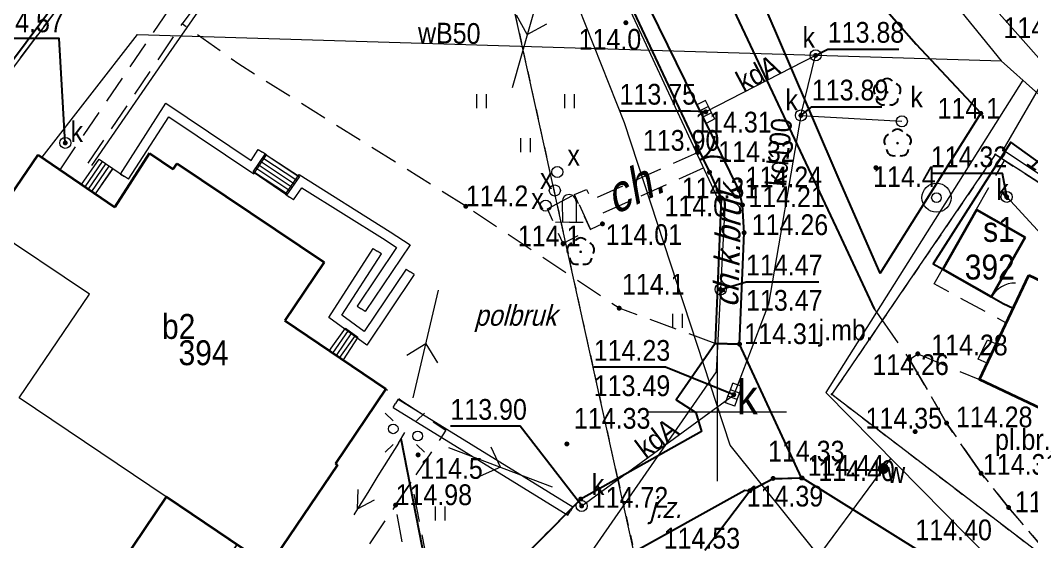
# Model space of a CAD drawing. Extents: x 6512885 to 6513481, y 5959590 to 5960000.
# Drawn here: x 6513349.7 to 6513422.7, y 5959890.6 to 5959928.3 of the extents above; entities that cross this region are included whole.
import ezdxf
from ezdxf.enums import TextEntityAlignment as Align

# ---------------------------------------------------------------- set-up
doc = ezdxf.new("R2010")
doc.units = 0
doc.header["$MEASUREMENT"] = 0
for name, pattern in [('2.0_1.0', [3, 2, -1]), ('217-1000', [2.8, 2.1, -0.7]), ('218-1000', [1.4, 0.7, -0.7]), ('219-1000', [0]), ('ktok04-1000', [0]), ('mz3.0_1.0', [4, 3, -1])]:
    doc.linetypes.add(name, pattern=pattern)
doc.layers.get('0').update_dxf_attribs({"color": 2, "linetype": 'CONTINUOUS', "lineweight": 5})
for name, color, linetype in [('203-Punkt załamania granicy działki nie stabilizowany', 7, 'CONTINUOUS'), ('217-Granica konturu klasyfikcyjnego', 7, 'CONTINUOUS'), ('218-Granica użytku', 7, 'CONTINUOUS'), ('219-Linia granicy', 7, 'CONTINUOUS'), ('312-Budynek (powierzchnia)', 7, 'CONTINUOUS'), ('312-Numer ewidencyjny budynku', 7, 'CONTINUOUS'), ('312-Numer ewidencyjny budynku-Atr124', 7, 'CONTINUOUS'), ('320-część budynku wyodrębniona ze względu na liczbę kondygnacji naziemnych (powierzchnia)', 7, 'CONTINUOUS'), ('352-schody (powierzchnia)', 7, 'CONTINUOUS'), ('356-Świetlik', 7, 'CONTINUOUS'), ('432-Jezdnia', 7, 'CONTINUOUS'), ('433-Chodnik', 7, 'CONTINUOUS'), ('450-Ściana oporowa symb. krawędź', 7, 'CONTINUOUS'), ('450-Ściana oporowa symb. osiowy', 7, 'CONTINUOUS'), ('510-Podpora jednosłupowa symb.-SEPOW', 7, 'CONTINUOUS'), ('516-Kierunek linii eN-SEPOW', 7, 'CONTINUOUS'), ('626-Punkt rzędnej przewodu-STPOD', 7, 'CONTINUOUS'), ('626-Punkt rzędnej przewodu-STPOD-Atr2', 7, 'CONTINUOUS'), ('905-Brama w ogrodzeniu', 7, 'CONTINUOUS'), ('940-Trawnik symb.', 7, 'CONTINUOUS'), ('940-Trawnik symb. poj.', 7, 'CONTINUOUS'), ('budynek projektowany (powierzchnia)', 7, 'CONTINUOUS'), ('chodnik (powierzchnia)', 7, 'CONTINUOUS'), ('drzewo liściaste (punkt)', 7, 'CONTINUOUS'), ('furtka (linia)', 7, 'CONTINUOUS'), ('furtka (linia) - symbol', 7, 'CONTINUOUS'), ('jezdnia (powierzchnia)', 7, 'CONTINUOUS'), ('jezdnia (powierzchnia)-Atr17', 7, 'CONTINUOUS'), ('kratka ściekowa (punkt)', 7, 'CONTINUOUS'), ('kratka ściekowa (punkt)-Atr17', 7, 'CONTINUOUS'), ('krawężnik (linia)', 7, 'CONTINUOUS'), ('latarnia na słupie lub maszcie (punkt)', 7, 'CONTINUOUS'), ('ogrodzenie trwałe (linia)', 7, 'CONTINUOUS'), ('plac (powierzchnia)', 7, 'CONTINUOUS'), ('plac (powierzchnia)-Atr17', 7, 'CONTINUOUS'), ('podjazd dla osób niepełnosprawnych (powierzchnia)', 7, 'CONTINUOUS'), ('pomnik (punkt)', 7, 'CONTINUOUS'), ('przewód elektroenergetyczny niskiego napięcia (linia) - symbol', 7, 'CONTINUOUS'), ('przewód kanalizacyjny (linia)', 7, 'CONTINUOUS'), ('przewód kanalizacyjny (linia)-Atr1', 7, 'CONTINUOUS'), ('przewód telekomunikacyjny (linia)', 7, 'CONTINUOUS'), ('przewód wodociągowy (linia)', 7, 'CONTINUOUS'), ('przewód wodociągowy (linia)-Atr1', 7, 'CONTINUOUS'), ('punkt o określonej wysokości (sieć kanalizacyjna)', 7, 'CONTINUOUS'), ('punkt o określonej wysokości (sieć kanalizacyjna)-Atr2', 7, 'CONTINUOUS'), ('punkt o określonej wysokości (sieć kanalizacyjna)-Atr3', 7, 'CONTINUOUS'), ('punkt o określonej wysokości (sieć telekomunikacyjna)', 7, 'CONTINUOUS'), ('punkt o określonej wysokości (sieć telekomunikacyjna)-Atr2', 7, 'CONTINUOUS'), ('punkt o określonej wysokości (sieć telekomunikacyjna)-Atr3', 7, 'CONTINUOUS'), ('punkt wysokościowy naturalny', 7, 'CONTINUOUS'), ('punkt wysokościowy naturalny-Atr2', 7, 'CONTINUOUS'), ('punkt wysokościowy sztuczny', 7, 'CONTINUOUS'), ('punkt wysokościowy sztuczny-Atr2', 7, 'CONTINUOUS'), ('studnia (punkt)', 7, 'CONTINUOUS'), ('Wstawianie ramki sekcyjnej z opisem', 7, 'CONTINUOUS'), ('właz okrągły - siec kanalizacyjna (punkt)', 7, 'CONTINUOUS'), ('właz okrągły - siec kanalizacyjna (punkt)-Atr17', 7, 'CONTINUOUS'), ('właz okrągły - siec niezidentyfikowana (punkt)', 7, 'CONTINUOUS'), ('właz okrągły - siec niezidentyfikowana (punkt)-Atr17', 7, 'CONTINUOUS'), ('właz okrągły - siec telekomunikacyjna (punkt)', 7, 'CONTINUOUS'), ('zasuwa - siec wodociągowa (punkt)', 7, 'CONTINUOUS'), ('zasuwa - siec wodociągowa (punkt)-Atr17', 7, 'CONTINUOUS')]:
    doc.layers.add(name, color=color, linetype=linetype)
doc.styles.get("Standard").update_dxf_attribs({"font": 'txt', "width": 0.75})
doc.linetypes.add('450-1000k', pattern='A,3.5,0,[7,ksztalty.shx,S=1,R=0,X=0,Y=0],3.5', length=7)
doc.linetypes.add('902-1000', pattern='A,5,0,[1,ksztalty.shx,S=1,R=0,X=0,Y=0],5', length=10)

# ---------------------------------------------------------------- blocks, each defined once
blk = doc.blocks.new('US22')
at = {"color": 0, "linetype": 'Continuous', "lineweight": 0}
blk.add_circle((0, 0), 0.4, dxfattribs=at)
blk = doc.blocks.new('PW01')
at = {"linetype": 'Continuous', "lineweight": 13}
h = blk.add_hatch(color=0, dxfattribs=at)
edge = h.paths.add_edge_path()
edge.add_arc((0, 0), 0.18, 0, 360)
blk = doc.blocks.new('510')
at = {"color": 0, "linetype": 'Continuous', "lineweight": 0}
blk.add_circle((0, 0), 0.35, dxfattribs=at)
blk = doc.blocks.new('PW02')
at = {"linetype": 'Continuous', "lineweight": 13}
h = blk.add_hatch(color=0, dxfattribs=at)
edge = h.paths.add_edge_path()
edge.add_arc((0, 0), 0.18, 0, 360)
blk = doc.blocks.new('SM011')
at = {"color": 0, "linetype": 'Continuous', "lineweight": 13}
for p, q in [((-0.848, 0.848), (-1.414, 1.414)), ((0.849, 0.848), (1.414, 1.414)), ((-0.848, -0.849), (-1.414, -1.414)), ((0.849, -0.849), (1.414, -1.414))]:
    blk.add_line(p, q, dxfattribs=at)
blk = doc.blocks.new('516')
at = {"color": 0, "linetype": 'Continuous', "lineweight": 0}
for p, q in [((5.05, 0), (3.919, 1.131)), ((1.05, 0), (9.05, 0)), ((5.05, 0), (3.919, -1.131))]:
    blk.add_line(p, q, dxfattribs=at)
blk = doc.blocks.new('940P')
at = {"color": 0, "linetype": 'Continuous', "lineweight": 0}
for p, q in [((-0.35, -0.5), (-0.35, 0.5)), ((0.35, -0.5), (0.35, 0.5))]:
    blk.add_line(p, q, dxfattribs=at)
blk = doc.blocks.new('940')
at = {"color": 0, "linetype": 'Continuous', "lineweight": 0}
for p, q in [((-3.53, 2.68), (-3.53, 3.68)), ((-2.83, 2.68), (-2.83, 3.68)), ((2.83, 2.68), (2.83, 3.68)), ((3.53, 2.68), (3.53, 3.68)), ((-0.35, -0.5), (-0.35, 0.5)), ((0.35, -0.5), (0.35, 0.5))]:
    blk.add_line(p, q, dxfattribs=at)
blk = doc.blocks.new('OO04')
at = {"color": 0, "linetype": 'Continuous', "lineweight": 13}
for p, q in [((-0.5, 1.5), (-0.5, 0)), ((0.5, 1.5), (0.5, 0)), ((0, 0), (-1, 0)), ((0, 0), (1, 0))]:
    blk.add_line(p, q, dxfattribs=at)
blk.add_arc((0, 1.5), 0.5, 0, 180, dxfattribs=at)
blk = doc.blocks.new('OP021')
at = {"linetype": 'Continuous', "lineweight": 13}
h = blk.add_hatch(color=0, dxfattribs=at)
edge = h.paths.add_edge_path()
edge.add_arc((0, 0), 0.1, 0, 360)
at = {"color": 0, "linetype": 'Continuous', "lineweight": -3}
for centre, start, end in [((0, 0.5), 38.316, 141.684), ((-0.476, 0.154), 110.388, 213.756), ((0.476, 0.154), 326.244, 69.612), ((-0.294, -0.404), 182.272, 285.64), ((0.294, -0.404), 254.36, 357.728), ((0.294, -0.404), 254.36, 357.728)]:
    blk.add_arc(centre, 0.5, start, end, dxfattribs=at)
blk = doc.blocks.new('905')
at = {"color": 0, "linetype": 'Continuous', "lineweight": 30}
for centre, start, end in [((-2, 0), 0, 60), ((2, 0), 120, 180)]:
    blk.add_arc(centre, 2, start, end, dxfattribs=at)
blk = doc.blocks.new('US05')
at = {"color": 0, "linetype": 'Continuous', "lineweight": 13}
for p, q in [((-0.75, -0.35), (-0.75, 0.35)), ((-0.75, 0.35), (-0.25, 0.35)), ((-0.25, -0.35), (-0.25, 0.35)), ((-0.25, 0.35), (0.25, 0.35)), ((0.25, -0.35), (0.25, 0.35)), ((0.25, 0.35), (0.75, 0.35)), ((0.75, -0.35), (0.75, 0.35)), ((-0.75, -0.35), (-0.25, -0.35)), ((-0.25, -0.35), (0.25, -0.35)), ((0.25, -0.35), (0.75, -0.35))]:
    blk.add_line(p, q, dxfattribs=at)
blk = doc.blocks.new('US25')
at = {"linetype": 'Continuous', "lineweight": 13}
h = blk.add_hatch(color=0, dxfattribs=at)
edge = h.paths.add_edge_path()
edge.add_arc((0, 0), 0.4, 0, 360)
blk = doc.blocks.new('US13')
at = {"color": 0, "linetype": 'Continuous', "lineweight": 13}
for radius in [1.05, 0.35]:
    blk.add_circle((0, 0), radius, dxfattribs=at)
blk = doc.blocks.new('621')
at = {"linetype": 'Continuous', "lineweight": 0}
h = blk.add_hatch(color=0, dxfattribs=at)
edge = h.paths.add_edge_path()
edge.add_arc((0, 0), 0.1, 0, 360)
blk = doc.blocks.new('OK04')
at = {"color": 0, "linetype": 'Continuous', "lineweight": 0}
blk.add_arc((2, 0), 2, 120, 180, dxfattribs=at)
blk = doc.blocks.new('PE04')
at = {"color": 0, "linetype": 'Continuous', "lineweight": 13}
for p, q in [((0.9, 0), (0, 0)), ((0.9, 0), (2.3, 0)), ((2.3, 0), (3.7, 0)), ((3.7, 0), (5.1, 0)), ((5.1, 0), (6.5, 0)), ((6.5, 0), (5.288, 0.7)), ((6.5, 0), (5.288, -0.7)), ((6.5, 0), (7, 0))]:
    blk.add_line(p, q, dxfattribs=at)
blk = doc.blocks.new('203')
at = {"linetype": 'Continuous', "lineweight": 0}
h = blk.add_hatch(color=0, dxfattribs=at)
edge = h.paths.add_edge_path()
edge.add_arc((0, 0), 0.09, 0, 360)

msp = doc.modelspace()

# ---------------------------------------------------------------- linework, layer by layer
at = {"layer": '217-Granica konturu klasyfikcyjnego', "color": 3, "linetype": '217-1000', "lineweight": 13, "flags": 128}
msp.add_lwpolyline([(6513341.25, 5959914.39), (6513355.87, 5959933.82)], dxfattribs=at)
at = {"layer": '218-Granica użytku', "color": 3, "linetype": '218-1000', "lineweight": 13, "flags": 128}
for points in [[(6513392.81, 5959895.21), (6513377.85, 5959963.02)], [(6513341.25, 5959914.39), (6513355.87, 5959933.82)], [(6513420.07, 5959918.59), (6513408.26, 5959901.28)], [(6513439.6, 5959906.09), (6513420.07, 5959918.59)], [(6513408.26, 5959901.28), (6513430.04, 5959884.61)], [(6513390.13, 5959893.71), (6513392.81, 5959895.21)], [(6513392.81, 5959895.21), (6513393.98, 5959889.9)], [(6513364.82, 5959868.3), (6513390.13, 5959893.71)]]:
    msp.add_lwpolyline(points, dxfattribs=at)
at = {"layer": '219-Linia granicy', "color": 7, "linetype": '219-1000', "lineweight": 13, "flags": 128}
for points in [[(6513341.25, 5959914.39), (6513377.85, 5959963.02)], [(6513394.07, 5959889.49), (6513377.85, 5959963.02)], [(6513420.07, 5959918.59), (6513408.26, 5959901.28)], [(6513439.6, 5959906.09), (6513420.07, 5959918.59)], [(6513408.26, 5959901.28), (6513430.04, 5959884.61)]]:
    msp.add_lwpolyline(points, dxfattribs=at)
at = {"layer": '312-Budynek (powierzchnia)', "color": 7, "linetype": 'Continuous', "lineweight": 35, "flags": 128}
for points in [[(6513356.48, 5959914.79), (6513358.99, 5959918.69)], [(6513358.99, 5959918.69), (6513360.71, 5959917.54)], [(6513347.39, 5959913.38), (6513350.96, 5959918.58)], [(6513350.96, 5959918.58), (6513356.48, 5959914.79)], [(6513360.71, 5959917.54), (6513360.99, 5959917.96)], [(6513360.99, 5959917.96), (6513371.6, 5959910.82)], [(6513416.27, 5959910.31), (6513418.71, 5959914.61)], [(6513418.71, 5959914.61), (6513422.23, 5959912.61)], [(6513422.23, 5959912.61), (6513419.79, 5959908.31)], [(6513371.6, 5959910.82), (6513368.76, 5959906.62)], [(6513419.79, 5959908.31), (6513416.27, 5959910.31)], [(6513368.76, 5959906.62), (6513376.06, 5959901.67)], [(6513376.06, 5959901.67), (6513372.43, 5959896.28)], [(6513372.56, 5959896.19), (6513367.61, 5959888.86)], [(6513372.43, 5959896.28), (6513372.56, 5959896.19)], [(6513360.19, 5959893.86), (6513349.91, 5959878.6)], [(6513367.61, 5959888.86), (6513360.19, 5959893.86)]]:
    msp.add_lwpolyline(points, dxfattribs=at)
msp.add_lwpolyline([(6513422.49, 5959909.89), (6513428.85, 5959906.88), (6513425.19, 5959899.38), (6513418.92, 5959902.34)], close=True, dxfattribs=at)
at = {"layer": '320-część budynku wyodrębniona ze względu na liczbę kondygnacji naziemnych (powierzchnia)', "color": 7, "linetype": 'Continuous', "lineweight": 18, "flags": 128}
msp.add_lwpolyline([(6513360.19, 5959893.86), (6513349.57, 5959901.02), (6513354.66, 5959908.52), (6513347.39, 5959913.38)], dxfattribs=at)
at = {"layer": '352-schody (powierzchnia)', "color": 7, "linetype": 'Continuous', "lineweight": 18}
for p, q in [((6513354.09, 5959916.43), (6513355.35, 5959918.26)), ((6513354.34, 5959916.26), (6513355.6, 5959918.09)), ((6513354.59, 5959916.09), (6513355.84, 5959917.92)), ((6513355.35, 5959918.26), (6513356.34, 5959917.58)), ((6513366.48, 5959917.35), (6513367.34, 5959918.62)), ((6513367, 5959918.12), (6513369.46, 5959916.49)), ((6513367.17, 5959918.37), (6513369.63, 5959916.74)), ((6513367.34, 5959918.62), (6513369.82, 5959917.02)), ((6513367.34, 5959918.62), (6513369.8, 5959916.99)), ((6513354.83, 5959915.92), (6513356.09, 5959917.75)), ((6513356.34, 5959917.58), (6513355.08, 5959915.75)), ((6513355.49, 5959916.35), (6513356.34, 5959917.58)), ((6513356.34, 5959917.58), (6513357.19, 5959917)), ((6513368.9, 5959915.66), (6513366.48, 5959917.33)), ((6513366.5, 5959917.38), (6513368.95, 5959915.75)), ((6513366.67, 5959917.63), (6513369.12, 5959916)), ((6513366.84, 5959917.87), (6513369.29, 5959916.24)), ((6513369.82, 5959917.02), (6513368.89, 5959915.66)), ((6513355.08, 5959915.75), (6513354.09, 5959916.43)), ((6513371.99, 5959904.43), (6513373.14, 5959906.05)), ((6513372.24, 5959904.26), (6513373.37, 5959905.88)), ((6513372.49, 5959904.09), (6513373.61, 5959905.71)), ((6513372.74, 5959903.93), (6513373.86, 5959905.53)), ((6513373.14, 5959906.05), (6513374.04, 5959905.4)), ((6513374.04, 5959905.4), (6513372.98, 5959903.76)), ((6513372.98, 5959903.76), (6513371.99, 5959904.43))]:
    msp.add_line(p, q, dxfattribs=at)
at = {"layer": '356-Świetlik', "color": 7, "linetype": 'Continuous', "lineweight": 13, "flags": 128}
msp.add_lwpolyline([(6513420.14, 5959904.92), (6513419.48, 5959903.52), (6513418.84, 5959903.82), (6513419.5, 5959905.22)], close=True, dxfattribs=at)
at = {"layer": '450-Ściana oporowa symb. krawędź', "color": 0, "lineweight": 13}
for p, q in [((6513376.583, 5959900.324), (6513376.767, 5959900.622)), ((6513376.583, 5959900.324), (6513389.203, 5959892.554)), ((6513389.203, 5959892.554), (6513389.387, 5959892.852))]:
    msp.add_line(p, q, dxfattribs=at)
at = {"layer": '450-Ściana oporowa symb. krawędź', "color": 0, "linetype": '450-1000k', "lineweight": 13}
for p, q in [((6513376.95, 5959900.92), (6513376.767, 5959900.622)), ((6513376.95, 5959900.92), (6513389.57, 5959893.15)), ((6513389.57, 5959893.15), (6513389.387, 5959892.852))]:
    msp.add_line(p, q, dxfattribs=at)
at = {"layer": '450-Ściana oporowa symb. osiowy', "color": 0, "linetype": '450-1000k', "lineweight": 13}
for p, q in [((6513356.895, 5959917.189), (6513360.179, 5959922.3)), ((6513360.179, 5959922.3), (6513366.324, 5959918.167)), ((6513366.324, 5959918.167), (6513366.849, 5959918.954)), ((6513366.849, 5959918.954), (6513367.14, 5959918.76)), ((6513356.895, 5959917.189), (6513357.19, 5959917)), ((6513368.82, 5959915.726), (6513369.79, 5959917.156)), ((6513369.79, 5959917.156), (6513376.381, 5959913.024)), ((6513368.82, 5959915.726), (6513369.11, 5959915.53)), ((6513376.381, 5959913.024), (6513377.806, 5959912.065)), ((6513371.937, 5959906.822), (6513375.146, 5959911.8)), ((6513377.806, 5959912.065), (6513374.57, 5959907.255)), ((6513375.146, 5959911.8), (6513375.44, 5959911.61)), ((6513378.111, 5959909.935), (6513374.678, 5959904.823)), ((6513378.111, 5959909.935), (6513377.82, 5959910.13)), ((6513374.57, 5959907.255), (6513374.28, 5959907.45)), ((6513374.678, 5959904.823), (6513371.937, 5959906.822))]:
    msp.add_line(p, q, dxfattribs=at)
at = {"layer": '450-Ściana oporowa symb. osiowy', "color": 0, "lineweight": 13}
for p, q in [((6513357.485, 5959916.811), (6513360.381, 5959921.32)), ((6513360.381, 5959921.32), (6513366.516, 5959917.193)), ((6513367.431, 5959918.566), (6513367.14, 5959918.76)), ((6513366.516, 5959917.193), (6513367.431, 5959918.566)), ((6513357.485, 5959916.811), (6513357.19, 5959917)), ((6513369.4, 5959915.334), (6513369.99, 5959916.204)), ((6513369.99, 5959916.204), (6513375.999, 5959912.436)), ((6513369.4, 5959915.334), (6513369.11, 5959915.53)), ((6513375.999, 5959912.436), (6513376.834, 5959911.875)), ((6513372.883, 5959906.998), (6513375.734, 5959911.42)), ((6513376.834, 5959911.875), (6513373.99, 5959907.645)), ((6513375.734, 5959911.42), (6513375.44, 5959911.61)), ((6513377.529, 5959910.325), (6513374.502, 5959905.817)), ((6513377.529, 5959910.325), (6513377.82, 5959910.13)), ((6513374.502, 5959905.817), (6513372.883, 5959906.998)), ((6513373.99, 5959907.645), (6513374.28, 5959907.45))]:
    msp.add_line(p, q, dxfattribs=at)
at = {"layer": 'budynek projektowany (powierzchnia)', "color": 1, "linetype": '2.0_1.0', "lineweight": 18, "flags": 128}
msp.add_lwpolyline([(6513415.65, 5959909.26), (6513420.73, 5959918.17), (6513437.27, 5959907.58), (6513436.11, 5959905.14), (6513429.53, 5959908.27), (6513428.86, 5959906.88), (6513422.49, 5959909.89), (6513420.84, 5959906.44)], close=True, dxfattribs=at)
at = {"layer": 'chodnik (powierzchnia)', "color": 7, "linetype": '2.0_1.0', "lineweight": 18, "flags": 128}
for points in [[(6513352.53, 5959917.5), (6513362.97, 5959932.82), (6513376.29, 5959952.04), (6513379.89, 5959957.25)], [(6513380.71, 5959955.89), (6513374.1, 5959946.51), (6513367.74, 5959936.98), (6513361.36, 5959928.03)], [(6513354.57, 5959917.98), (6513361.36, 5959928.03)], [(6513381.83, 5959914.86), (6513365.44, 5959925.12), (6513361.36, 5959928.03)], [(6513399.03, 5959917.63), (6513391.45, 5959914.23), (6513391.7, 5959913.59), (6513390.83, 5959913.18), (6513389.68, 5959915.7), (6513390.56, 5959916.08), (6513390.9, 5959915.33), (6513398.57, 5959918.75)], [(6513399.83, 5959904.95), (6513392.91, 5959907.5), (6513381.83, 5959914.86)]]:
    msp.add_lwpolyline(points, dxfattribs=at)
for points in [[(6513387.72, 5959914.68), (6513389.68, 5959915.7), (6513390.83, 5959913.18), (6513388.86, 5959912.17)], [(6513357.59, 5959873.43), (6513357.7, 5959873.33), (6513363.19, 5959881.45), (6513361.91, 5959882.35), (6513360.48, 5959883.31), (6513361.32, 5959884.51), (6513361.65, 5959884.31), (6513363.4, 5959886.89), (6513363.09, 5959887.11), (6513365.3, 5959890.41), (6513367.61, 5959888.86), (6513372.56, 5959896.19), (6513372.43, 5959896.28), (6513376.06, 5959901.67), (6513377.15, 5959900.86), (6513380.4, 5959898.68), (6513376.76, 5959893.27), (6513369.88, 5959883.08), (6513369.32, 5959882.26), (6513361.52, 5959870.68)], [(6513376.76, 5959893.27), (6513377.91, 5959894.98), (6513380.12, 5959883.65), (6513378.79, 5959882.28)]]:
    msp.add_lwpolyline(points, close=True, dxfattribs=at)
at = {"layer": 'furtka (linia)', "color": 7, "linetype": 'ktok04-1000', "lineweight": 18, "flags": 128}
msp.add_lwpolyline([(6513419.79, 5959908.31), (6513420.63, 5959907.83)], dxfattribs=at)
at = {"layer": 'jezdnia (powierzchnia)', "color": 7, "linetype": 'mz3.0_1.0', "lineweight": 18, "flags": 128}
for points in [[(6513411.31, 5959907.46), (6513413.88, 5959903.8), (6513416.55, 5959899.2), (6513419.04, 5959895.57), (6513421.03, 5959893.1), (6513424.48, 5959889.03), (6513427.43, 5959886.14), (6513431.03, 5959882.89), (6513434.06, 5959880.51), (6513436.77, 5959878.84), (6513453.24, 5959874.24)], [(6513406.07, 5959895.23), (6513406.11, 5959895.23), (6513414.7, 5959889.9), (6513417.54, 5959887.89), (6513421.84, 5959884.09), (6513448.14, 5959859.89)]]:
    msp.add_lwpolyline(points, dxfattribs=at)
at = {"layer": 'krawężnik (linia)', "color": 7, "linetype": 'Continuous', "lineweight": 25, "flags": 128}
for points in [[(6513399.83, 5959904.95), (6513401.6, 5959904.9), (6513401.93, 5959912.95), (6513401.81, 5959914.95), (6513401.58, 5959916.01), (6513395.13, 5959929.16), (6513383.7, 5959952.55), (6513378.32, 5959963.87), (6513375.189, 5959968.09)], [(6513381.14, 5959968.09), (6513382.85, 5959965.8), (6513384.88, 5959962.34), (6513389.27, 5959954.74), (6513395.31, 5959941.62), (6513400.96, 5959929.46), (6513408.77, 5959912.93), (6513411.31, 5959907.46)], [(6513419.03, 5959921.59), (6513411.75, 5959910.04), (6513408.8, 5959916.8), (6513403.16, 5959929.95), (6513407.28, 5959934.65), (6513414.36, 5959926.58), (6513419.03, 5959921.58)], [(6513316.24, 5959812.53), (6513344.5, 5959840.69), (6513369.13, 5959865.25), (6513393.37, 5959889.56), (6513401.97, 5959894.36), (6513402.31, 5959894.3), (6513403.99, 5959895.16), (6513406.07, 5959895.23), (6513401.6, 5959904.9), (6513399.83, 5959904.95)], [(6513399.83, 5959904.95), (6513397.02, 5959900.88), (6513398.44, 5959899.95), (6513398.85, 5959898.6), (6513390.13, 5959893.71), (6513365.61, 5959868.96)], [(6513380.01, 5959883.55), (6513377.16, 5959898.06)], [(6513399.1, 5959890.01), (6513402.35, 5959894.31), (6513404.02, 5959895.2), (6513406.11, 5959895.23), (6513414.7, 5959889.9), (6513415.25, 5959888.35), (6513415.18, 5959887.56), (6513414.88, 5959887.01), (6513408.43, 5959882.37), (6513402.65, 5959879.94), (6513402.03, 5959878.13)]]:
    msp.add_lwpolyline(points, dxfattribs=at)
at = {"layer": 'ogrodzenie trwałe (linia)', "color": 7, "linetype": '902-1000', "lineweight": 25, "flags": 128}
for points in [[(6513340.89, 5959914.42), (6513357.2, 5959936.3), (6513377.87, 5959962.94), (6513374.07, 5959968.09)], [(6513393.21, 5959930.5), (6513398.54, 5959919.16), (6513399.43, 5959917.32), (6513400.28, 5959915.42), (6513399.83, 5959904.95)], [(6513427.83, 5959886.58), (6513431.3, 5959892.78), (6513439.37, 5959907.18), (6513436.23, 5959909.13), (6513435.06, 5959909.92), (6513428.96, 5959913.89), (6513424.03, 5959917.45), (6513421.2, 5959919.5), (6513415.58, 5959910.7), (6513416.27, 5959910.31)], [(6513419.79, 5959908.31), (6513420.63, 5959907.83), (6513421.35, 5959907.49)]]:
    msp.add_lwpolyline(points, dxfattribs=at)
at = {"layer": 'plac (powierzchnia)', "color": 7, "linetype": 'mz3.0_1.0', "lineweight": 18, "flags": 128}
msp.add_lwpolyline([(6513413.88, 5959903.8), (6513414.47, 5959904.2), (6513418.92, 5959902.34), (6513425.19, 5959899.38), (6513423.45, 5959895.68), (6513430.13, 5959892.53), (6513430.92, 5959892.13), (6513427.83, 5959886.58), (6513427.43, 5959886.14), (6513424.48, 5959889.03), (6513421.03, 5959893.1), (6513419.04, 5959895.57), (6513416.55, 5959899.2)], close=True, dxfattribs=at)
at = {"layer": 'podjazd dla osób niepełnosprawnych (powierzchnia)', "color": 7, "linetype": 'Continuous', "lineweight": 18, "flags": 128}
msp.add_lwpolyline([(6513354.95, 5959875.57), (6513359.21, 5959881.85), (6513359.43, 5959881.72), (6513355.19, 5959875.4), (6513357.66, 5959873.7), (6513362.98, 5959881.61), (6513363.19, 5959881.45), (6513357.7, 5959873.33), (6513350.07, 5959878.83), (6513360.19, 5959893.86), (6513365.3, 5959890.41), (6513363.09, 5959887.11)], dxfattribs=at)
at = {"layer": 'przewód kanalizacyjny (linia)', "color": 34, "linetype": 'Continuous', "lineweight": 18, "flags": 128}
for points in [[(6513407.09, 5959925.76), (6513399.16, 5959921.68)], [(6513406.03, 5959921.42), (6513407.09, 5959925.76)], [(6513406.03, 5959921.42), (6513403.69, 5959907.78), (6513401.18, 5959901.25)], [(6513406.03, 5959921.42), (6513413.32, 5959921)], [(6513420.89, 5959915.54), (6513428.86, 5959906.88)], [(6513390.2, 5959893.21), (6513401.18, 5959901.25)]]:
    msp.add_lwpolyline(points, dxfattribs=at)
at = {"layer": 'przewód telekomunikacyjny (linia)', "color": 30, "linetype": 'Continuous', "lineweight": 18, "flags": 128}
for points in [[(6513393.04, 5959853.41), (6513399.22, 5959861.39), (6513407.77, 5959872.91), (6513411.17, 5959877.77), (6513412.9, 5959881.49), (6513409.31, 5959887.16), (6513400.92, 5959897.61), (6513393.29, 5959920.88), (6513385.53, 5959940.46), (6513379.74, 5959959.35), (6513378.12, 5959963.06), (6513374.502, 5959968.09)], [(6513379.74, 5959959.35), (6513379.41, 5959952.99), (6513374.16, 5959945.72), (6513360.36, 5959925.88), (6513354.81, 5959917.81)], [(6513445.95, 5959902.01), (6513420.64, 5959918.92), (6513423.98, 5959924.7), (6513410.82, 5959939.56), (6513407.26, 5959944.6), (6513405.04, 5959952.58), (6513403.51, 5959955.01)], [(6513386.26, 5959945.02), (6513400.52, 5959914.36), (6513399.92, 5959902.91), (6513378.73, 5959872.37)]]:
    msp.add_lwpolyline(points, dxfattribs=at)
at = {"layer": 'przewód wodociągowy (linia)', "color": 5, "linetype": 'Continuous', "lineweight": 18, "flags": 128}
for points in [[(6513402.83, 5959947.12), (6513420.5, 5959925.36), (6513442.8, 5959905.43), (6513454.48, 5959901.96)], [(6513351.24, 5959918.4), (6513358.12, 5959927.26), (6513420.55, 5959925.36)], [(6513422.06, 5959923.96), (6513407.84, 5959901.41), (6513443.81, 5959864.89)], [(6513324.62, 5959834.52), (6513351.74, 5959864.23), (6513365.84, 5959874.37), (6513384.67, 5959889.06), (6513405.91, 5959887.68), (6513412.52, 5959896.64)]]:
    msp.add_lwpolyline(points, dxfattribs=at)
at = {"layer": 'punkt o określonej wysokości (sieć kanalizacyjna)-Atr2', "color": 7, "flags": 128}
for points in [[(6513352.91, 5959919.44), (6513352.48, 5959926.97), (6513347.283, 5959926.97)], [(6513407.09, 5959925.76), (6513407.97, 5959926.21), (6513413.093, 5959926.21)], [(6513399.16, 5959921.68), (6513398.06, 5959921.74), (6513392.937, 5959921.74)], [(6513406.03, 5959921.42), (6513406.82, 5959922.04), (6513411.879, 5959922.04)], [(6513420.89, 5959915.54), (6513420.6, 5959917.22), (6513415.413, 5959917.22)], [(6513401.18, 5959901.25), (6513396.26, 5959903.23), (6513391.073, 5959903.23)], [(6513390.2, 5959893.21), (6513385.77, 5959898.97), (6513380.722, 5959898.97)]]:
    msp.add_lwpolyline(points, dxfattribs=at)
at = {"layer": 'punkt o określonej wysokości (sieć telekomunikacyjna)-Atr2', "color": 7, "flags": 128}
msp.add_lwpolyline([(6513400.23, 5959908.85), (6513402.07, 5959909.4), (6513407.331, 5959909.4)], dxfattribs=at)
at = {"layer": 'Wstawianie ramki sekcyjnej z opisem', "color": 7, "linetype": 'Continuous', "lineweight": 13, "flags": 128}
for points in [[(6513400, 5959895), (6513400, 5959905)], [(6513395, 5959900), (6513405, 5959900)]]:
    msp.add_lwpolyline(points, dxfattribs=at)

# ---------------------------------------------------------------- block references
at = {"layer": '203-Punkt załamania granicy działki nie stabilizowany', "color": 7, "linetype": 'Continuous', "lineweight": 13}
for p in [(6513420.07, 5959918.59), (6513408.26, 5959901.28)]:
    msp.add_blockref('203', p, dxfattribs=at)
at = {"layer": '510-Podpora jednosłupowa symb.-SEPOW', "color": 7, "linetype": 'Continuous', "lineweight": 13}
for p in [(6513376.59, 5959898.78), (6513378.36, 5959898.26)]:
    msp.add_blockref('510', p, dxfattribs=at)
at = {"layer": '516-Kierunek linii eN-SEPOW', "color": 7, "linetype": 'Continuous', "lineweight": 13}
for p, rotation in [((6513387.66, 5959932.13), 254.077), ((6513377.78, 5959900), 76.764), ((6513379.61, 5959897.81), 339.109)]:
    msp.add_blockref('516', p, dxfattribs=dict(at, rotation=rotation))
at = {"layer": '626-Punkt rzędnej przewodu-STPOD', "color": 30, "linetype": 'Continuous', "lineweight": 13}
msp.add_blockref('621', (6513420.64, 5959918.92), dxfattribs=at)
at = {"layer": '905-Brama w ogrodzeniu', "color": 7, "linetype": 'Continuous', "lineweight": 25, "rotation": 298.811}
msp.add_blockref('905', (6513398.76, 5959918.21), dxfattribs=at)
at = {"layer": '940-Trawnik symb.', "color": 7, "linetype": 'Continuous', "lineweight": 13}
msp.add_blockref('940', (6513386.15, 5959919.28), dxfattribs=at)
at = {"layer": '940-Trawnik symb. poj.', "color": 7, "linetype": 'Continuous', "lineweight": 13}
for p in [(6513397.14, 5959906.58), (6513380, 5959892.67)]:
    msp.add_blockref('940P', p, dxfattribs=at)
at = {"layer": 'drzewo liściaste (punkt)', "color": 94, "linetype": 'Continuous', "lineweight": 13}
for p in [(6513412.26, 5959923.09), (6513413.01, 5959919.42), (6513390.13, 5959911.57)]:
    msp.add_blockref('OP021', p, dxfattribs=at)
at = {"layer": 'furtka (linia) - symbol', "color": 7, "linetype": 'Continuous', "lineweight": 18, "rotation": 330.255}
msp.add_blockref('OK04', (6513419.79, 5959908.31), dxfattribs=at)
at = {"layer": 'kratka ściekowa (punkt)', "color": 7, "linetype": 'Continuous', "lineweight": 18}
for p, rotation in [((6513399.16, 5959921.68), 116.601), ((6513401.18, 5959901.25), 69.85600000000001)]:
    msp.add_blockref('US05', p, dxfattribs=dict(at, rotation=rotation))
at = {"layer": 'latarnia na słupie lub maszcie (punkt)', "color": 7, "linetype": 'Continuous', "lineweight": 18}
msp.add_blockref('SM011', (6513377.43, 5959898.5), dxfattribs=at)
at = {"layer": 'pomnik (punkt)', "color": 7, "linetype": 'Continuous', "lineweight": 13, "rotation": 0.69}
msp.add_blockref('OO04', (6513389.31, 5959913.71), dxfattribs=at)
at = {"layer": 'przewód elektroenergetyczny niskiego napięcia (linia) - symbol', "color": 1, "linetype": 'Continuous', "lineweight": 18, "rotation": 238.165}
msp.add_blockref('PE04', (6513377.44, 5959898.52), dxfattribs=at)
at = {"layer": 'punkt o określonej wysokości (sieć kanalizacyjna)', "color": 34, "linetype": 'Continuous', "lineweight": 13}
for p in [(6513407.09, 5959925.76), (6513406.03, 5959921.42), (6513420.89, 5959915.54), (6513390.2, 5959893.21)]:
    msp.add_blockref('PW01', p, dxfattribs=at)
for p, rotation in [((6513399.16, 5959921.68), 116.601), ((6513352.91, 5959919.44), 324.462), ((6513401.18, 5959901.25), 69.85600000000001)]:
    msp.add_blockref('PW01', p, dxfattribs=dict(at, rotation=rotation))
at = {"layer": 'punkt o określonej wysokości (sieć telekomunikacyjna)', "color": 30, "linetype": 'Continuous', "lineweight": 13, "rotation": 267.184}
msp.add_blockref('PW01', (6513400.23, 5959908.85), dxfattribs=at)
at = {"layer": 'punkt wysokościowy naturalny', "color": 7, "linetype": 'Continuous', "lineweight": 13}
for p in [(6513393.39, 5959928.12), (6513419.02, 5959921.57), (6513411.45, 5959917.65), (6513381.83, 5959914.86), (6513400.13, 5959915.36), (6513388.86, 5959912.17), (6513392.91, 5959907.5), (6513378.39, 5959896.9)]:
    msp.add_blockref('PW01', p, dxfattribs=at)
at = {"layer": 'punkt wysokościowy sztuczny', "color": 7, "linetype": 'Continuous', "lineweight": 13}
for p in [(6513398.54, 5959919.16), (6513398.57, 5959918.75), (6513399.43, 5959917.32), (6513401.58, 5959916.01), (6513400.28, 5959915.42), (6513401.81, 5959914.95), (6513391.7, 5959913.59), (6513401.93, 5959912.95), (6513401.6, 5959904.9), (6513414.47, 5959904.2), (6513413.88, 5959903.8), (6513416.55, 5959899.2), (6513414.28, 5959898.58), (6513389.13, 5959897.69), (6513404.02, 5959895.2), (6513406.07, 5959895.23), (6513406.12, 5959895.23), (6513419.04, 5959895.57), (6513390.13, 5959893.71), (6513402.35, 5959894.31), (6513376.76, 5959893.27), (6513421.03, 5959893.1)]:
    msp.add_blockref('PW02', p, dxfattribs=at)
at = {"layer": 'studnia (punkt)', "color": 7, "linetype": 'Continuous', "lineweight": 18}
msp.add_blockref('US13', (6513415.82, 5959915.48), dxfattribs=at)
at = {"layer": 'właz okrągły - siec kanalizacyjna (punkt)', "color": 7, "linetype": 'Continuous', "lineweight": 13}
for p in [(6513407.09, 5959925.76), (6513406.03, 5959921.42), (6513413.32, 5959921), (6513420.89, 5959915.54), (6513390.2, 5959893.21)]:
    msp.add_blockref('US22', p, dxfattribs=at)
at = {"layer": 'właz okrągły - siec kanalizacyjna (punkt)', "color": 7, "linetype": 'Continuous', "lineweight": 13, "rotation": 324.462}
msp.add_blockref('US22', (6513352.91, 5959919.44), dxfattribs=at)
at = {"layer": 'właz okrągły - siec niezidentyfikowana (punkt)', "color": 7, "linetype": 'Continuous', "lineweight": 13}
for p in [(6513388.44, 5959917.34), (6513388.26, 5959916), (6513387.6, 5959914.9)]:
    msp.add_blockref('US22', p, dxfattribs=at)
at = {"layer": 'właz okrągły - siec telekomunikacyjna (punkt)', "color": 7, "linetype": 'Continuous', "lineweight": 13, "rotation": 267.184}
msp.add_blockref('US22', (6513400.23, 5959908.85), dxfattribs=at)
at = {"layer": 'zasuwa - siec wodociągowa (punkt)', "color": 7, "linetype": 'Continuous', "lineweight": 13, "rotation": 54.355}
msp.add_blockref('US25', (6513411.98, 5959895.91), dxfattribs=at)

# ---------------------------------------------------------------- texts
at = {"layer": '312-Numer ewidencyjny budynku', "color": 7, "linetype": 'Continuous', "lineweight": 18, "width": 0.9}
for s, p in [('392', (6513417.86, 5959911.37)), ('394', (6513361.09, 5959905.18))]:
    msp.add_text(s, height=1.8, dxfattribs=at).set_placement(p, align=Align.TOP_LEFT)
at = {"layer": '312-Numer ewidencyjny budynku-Atr124', "color": 7, "width": 0.9}
msp.add_text('s1', height=1.8, dxfattribs=at).set_placement((6513419.19, 5959912.29))
msp.add_text('b2', height=1.8, dxfattribs=at).set_placement((6513361.1, 5959906.18), align=Align.MIDDLE_CENTER)
at = {"layer": '432-Jezdnia', "color": 7, "linetype": 'Continuous', "lineweight": 18, "oblique": 15, "width": 0.9}
for s, p in [('polbruk', (6513382.45, 5959906.23)), ('j.z.', (6513395.11, 5959892.34))]:
    msp.add_text(s, height=1.5, dxfattribs=at).set_placement(p)
at = {"layer": '433-Chodnik', "color": 7, "linetype": 'Continuous', "lineweight": 18, "oblique": 15, "width": 0.9}
msp.add_text('ch.', height=2.59, rotation=25.167, dxfattribs=at).set_placement((6513391.47, 5959916.56), align=Align.TOP_LEFT)
msp.add_text('ch.k.bruk.', height=1.8, rotation=88.223, dxfattribs=at).set_placement((6513401.5, 5959907.54))
at = {"layer": '626-Punkt rzędnej przewodu-STPOD-Atr2', "color": 30, "oblique": 15, "width": 0.9}
msp.add_text('113.7', height=1.5, rotation=-32.943, dxfattribs=at).set_placement((6513422.16, 5959917.91))
at = {"layer": 'jezdnia (powierzchnia)-Atr17', "color": 7, "width": 0.9}
msp.add_text('j.mb.', height=1.5, dxfattribs=at).set_placement((6513407.31, 5959905.17))
at = {"layer": 'kratka ściekowa (punkt)-Atr17', "color": 7, "width": 0.9}
msp.add_text('k', height=2.5, dxfattribs=at).set_placement((6513401.41, 5959899.83))
at = {"layer": 'plac (powierzchnia)-Atr17', "color": 7, "width": 0.9}
msp.add_text('pl.br.', height=1.5, dxfattribs=at).set_placement((6513420.05, 5959897.26))
at = {"layer": 'przewód kanalizacyjny (linia)-Atr1', "color": 34, "width": 0.9}
for s, rotation, p in [('kdA', 28.031, (6513401.88, 5959923.08)), ('kd100', 84.771, (6513404.96, 5959916.25)), ('kdA', 36.996, (6513394.82, 5959896.58))]:
    msp.add_text(s, height=1.5, rotation=rotation, dxfattribs=at).set_placement(p)
at = {"layer": 'przewód wodociągowy (linia)-Atr1', "color": 5, "width": 0.9}
msp.add_text('wB50', height=1.5, rotation=359.193, dxfattribs=at).set_placement((6513378.37, 5959926.65))
at = {"layer": 'punkt o określonej wysokości (sieć kanalizacyjna)-Atr2', "color": 34, "width": 0.9}
for s, p in [('114.57', (6513347.283, 5959926.985)), ('113.88', (6513407.97, 5959926.225)), ('113.89', (6513406.82, 5959922.055)), ('113.75', (6513392.937, 5959921.755)), ('114.32', (6513415.413, 5959917.235)), ('114.23', (6513391.073, 5959903.245)), ('113.90', (6513380.722, 5959898.985))]:
    msp.add_text(s, height=1.5, dxfattribs=at).set_placement(p, align=Align.BOTTOM_LEFT)
at = {"layer": 'punkt o określonej wysokości (sieć kanalizacyjna)-Atr3', "color": 34, "width": 0.9}
msp.add_text('113.49', height=1.5, dxfattribs=at).set_placement((6513391.073, 5959900.695), align=Align.BOTTOM_LEFT)
at = {"layer": 'punkt o określonej wysokości (sieć telekomunikacyjna)-Atr2', "color": 30, "width": 0.9}
msp.add_text('114.47', height=1.5, dxfattribs=at).set_placement((6513402.07, 5959909.415), align=Align.BOTTOM_LEFT)
at = {"layer": 'punkt o określonej wysokości (sieć telekomunikacyjna)-Atr3', "color": 30, "width": 0.9}
msp.add_text('113.47', height=1.5, dxfattribs=at).set_placement((6513402.07, 5959906.865), align=Align.BOTTOM_LEFT)
at = {"layer": 'punkt wysokościowy naturalny-Atr2', "color": 7, "width": 0.9}
for s, p in [('114.2', (6513420.66, 5959927.01)), ('114.0', (6513389.98, 5959926.17)), ('114.1', (6513415.9, 5959921.19)), ('114.4', (6513411.25, 5959916.25)), ('114.2', (6513381.83, 5959914.86)), ('114.0', (6513396.18, 5959914.13)), ('114.1', (6513385.59, 5959911.97)), ('114.1', (6513393.11, 5959908.48)), ('114.5', (6513378.54, 5959895.17))]:
    msp.add_text(s, height=1.5, dxfattribs=at).set_placement(p)
at = {"layer": 'punkt wysokościowy sztuczny-Atr2', "color": 7, "width": 0.9}
for s, p in [('114.31', (6513398.4, 5959920.19)), ('113.90', (6513394.62, 5959918.87)), ('114.32', (6513400.06, 5959918.06)), ('114.24', (6513402.04, 5959916.23)), ('114.31', (6513397.43, 5959915.43)), ('114.21', (6513402.23, 5959914.8)), ('114.26', (6513402.48, 5959912.78)), ('114.01', (6513391.93, 5959912.06)), ('114.31', (6513401.94, 5959904.9)), ('114.28', (6513415.44, 5959904.09)), ('114.26', (6513411.19, 5959902.67)), ('114.28', (6513417.23, 5959898.89)), ('114.33', (6513389.64, 5959898.79)), ('114.35', (6513410.7, 5959898.8)), ('114.33', (6513403.66, 5959896.42)), ('114.44', (6513406.52, 5959895.39)), ('114.31', (6513419.17, 5959895.46)), ('114.40', (6513407.29, 5959895.01)), ('114.98', (6513376.76, 5959893.27)), ('114.72', (6513390.93, 5959893.08)), ('114.39', (6513402.12, 5959893.17)), ('114.29', (6513421.48, 5959892.76)), ('114.53', (6513396.12, 5959890.13)), ('114.40', (6513414.3, 5959890.73))]:
    msp.add_text(s, height=1.5, dxfattribs=at).set_placement(p)
at = {"layer": 'właz okrągły - siec kanalizacyjna (punkt)-Atr17', "color": 7, "width": 0.9}
for p in [(6513406.15, 5959926.31), (6513404.91, 5959921.79), (6513413.94, 5959922), (6513420.14, 5959915.32), (6513390.93, 5959894.01)]:
    msp.add_text('k', height=1.5, dxfattribs=at).set_placement(p)
msp.add_text('k', height=1.5, dxfattribs=at).set_placement((6513353.29, 5959920.25), align=Align.MIDDLE_LEFT)
at = {"layer": 'właz okrągły - siec niezidentyfikowana (punkt)-Atr17', "color": 7, "width": 0.9}
for p in [(6513389.17, 5959917.8), (6513387.19, 5959916.11), (6513386.56, 5959914.66)]:
    msp.add_text('x', height=1.5, dxfattribs=at).set_placement(p)
at = {"layer": 'zasuwa - siec wodociągowa (punkt)-Atr17', "color": 7, "width": 0.9}
msp.add_text('w', height=1.5, dxfattribs=at).set_placement((6513412.26, 5959894.88))

doc.saveas('drawing.dxf')
